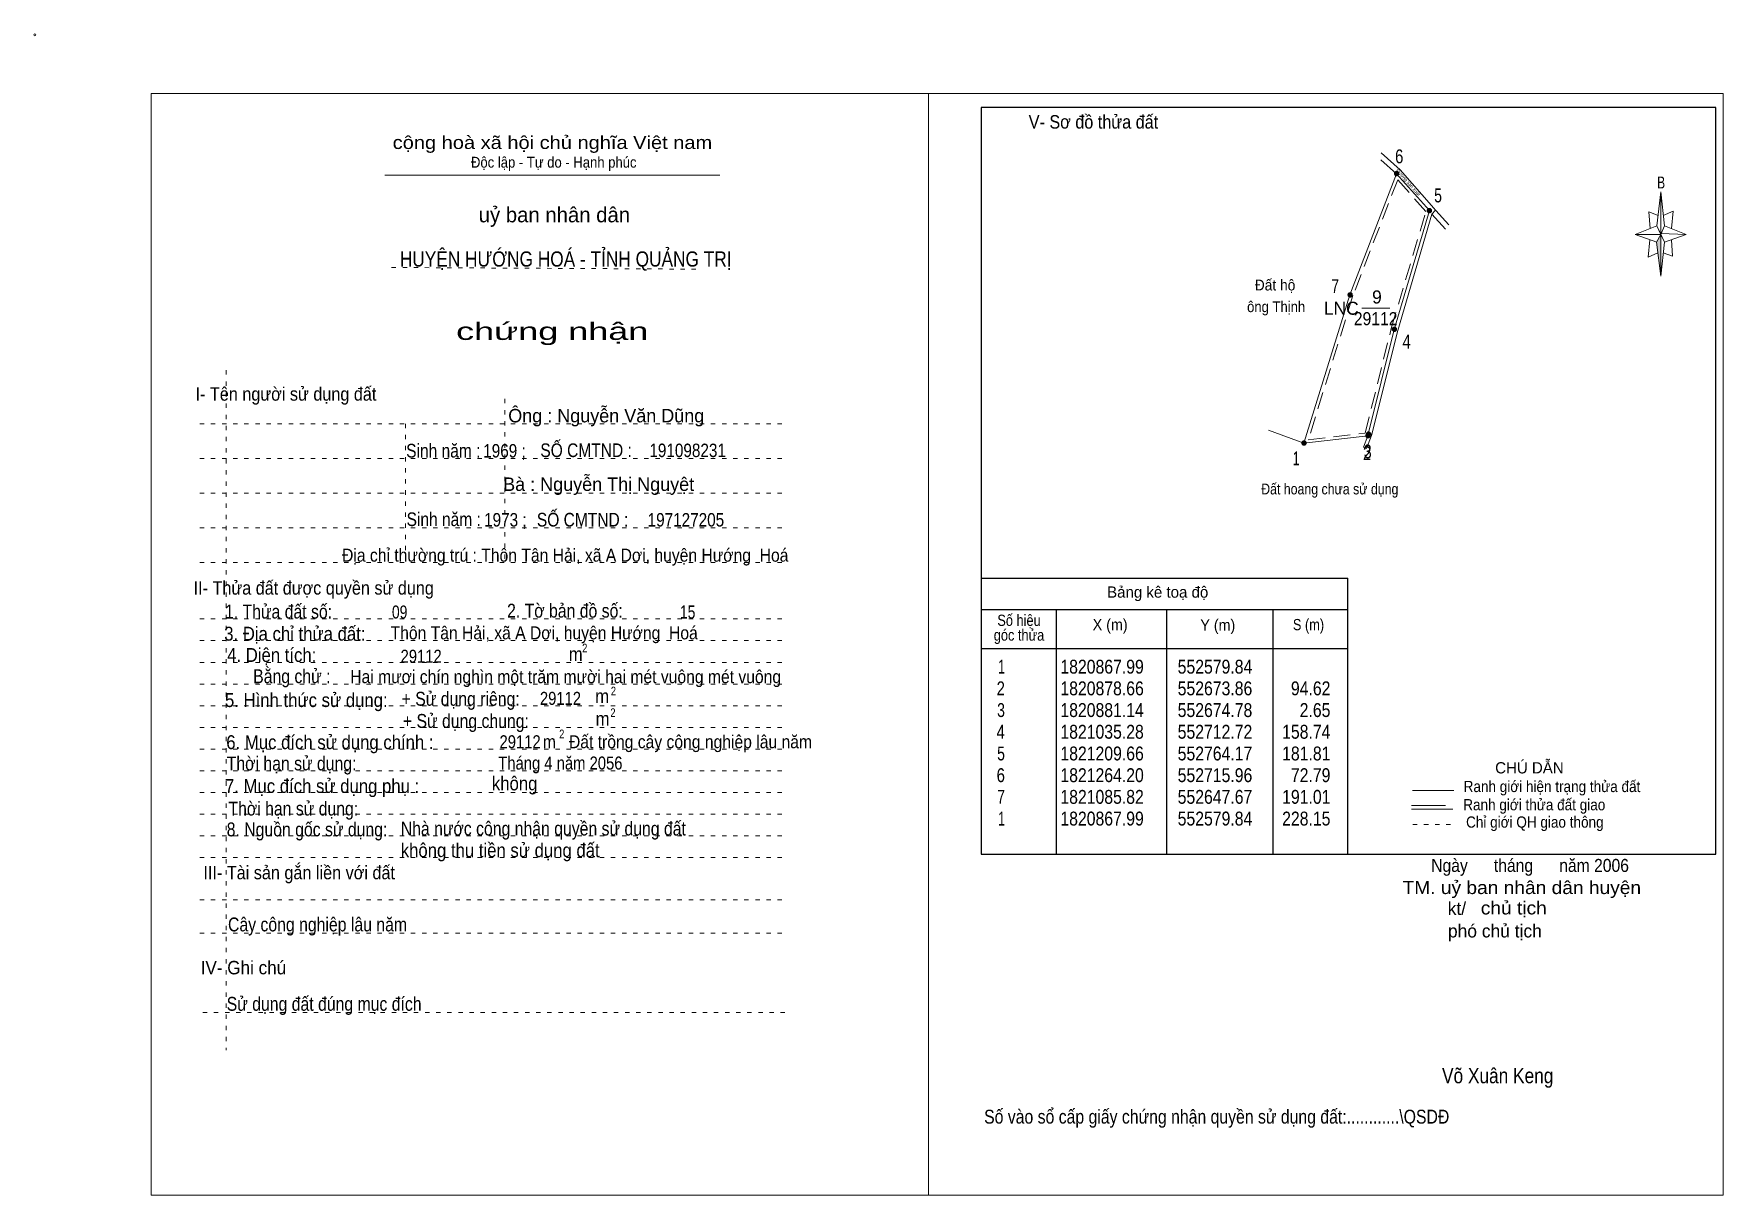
# Model space of a CAD drawing. Header units: centimetres. Extents: x -1.6 to 37.4, y -1.3 to 25.5.
import ezdxf
from ezdxf.enums import TextEntityAlignment as Align

# ---------------------------------------------------------------- set-up
doc = ezdxf.new("R2010")
doc.units = ezdxf.units.CM
doc.header["$LTSCALE"] = 0.13
for name, pattern in [('DOTTED', [1.5, 0.3, -1.2]), ('LONG_DASHED', [7.5, 6, -1.5]), ('MEDIUM_DASHED', [4.5, 3, -1.5])]:
    doc.linetypes.add(name, pattern=pattern)
for name, color, linetype, lineweight in [('1', 7, 'DOTTED', 13), ('10', 7, 'Continuous', 13), ('2', 7, 'Continuous', 25), ('3', 7, 'Continuous', 13), ('30', 7, 'Continuous', 13), ('32', 7, 'LONG_DASHED', 13), ('35', 7, 'Continuous', 13)]:
    doc.layers.add(name, color=color, linetype=linetype, lineweight=lineweight)

msp = doc.modelspace()

# ---------------------------------------------------------------- hatches: boundary and pattern name
at = {"layer": '30'}
msp.add_hatch(color=256, dxfattribs=at).paths.add_polyline_path([(35.91, 20.87), (35.91, 19.91), (35.81, 20.69)])
at = {"layer": '32'}
for points in [[(29.8748, 22.2742, 1), (29.7748, 22.2742, 1)], [(30.6305, 21.4193, 1), (30.5305, 21.4193, 1)], [(28.8044, 19.4781, 1), (28.7044, 19.4781, 1)], [(29.824, 18.6859, 1), (29.724, 18.6859, 1)], [(27.7412, 16.0637, 1), (27.6412, 16.0637, 1)], [(29.2149, 16.231, 1), (29.1149, 16.231, 1)], [(29.2293, 16.2699, 1), (29.1293, 16.2699, 1)]]:
    msp.add_hatch(color=256, dxfattribs=at).paths.add_polyline_path(points)

# ---------------------------------------------------------------- linework, layer by layer
at = {"layer": '1', "linetype": 'Continuous'}
for p, q in [((6.51, 22.24), (14.23, 22.24)), ((29.06, 15.97), (29.13, 15.94))]:
    msp.add_line(p, q, dxfattribs=at)
at = {"layer": '1'}
for p, q in [((6.67, 20.11), (13.82, 20.07)), ((2.86, 17.74), (2.86, 2.07)), ((9.28, 17.08), (9.28, 13.31)), ((2.25, 16.51), (15.75, 16.51)), ((6.99, 16.51), (6.99, 13.31)), ((2.25, 15.71), (15.75, 15.71)), ((2.25, 14.91), (15.75, 14.91)), ((2.25, 14.11), (15.75, 14.11)), ((2.25, 13.31), (15.75, 13.31)), ((2.25, 12.01), (15.75, 12.01)), ((2.25, 11.51), (15.75, 11.51)), ((2.25, 11.01), (15.75, 11.01)), ((2.25, 10.51), (15.75, 10.51)), ((2.25, 10.01), (15.75, 10.01)), ((2.25, 9.51), (15.75, 9.51)), ((2.25, 9.01), (15.75, 9.01)), ((2.25, 8.51), (15.75, 8.51)), ((2.25, 8.01), (15.75, 8.01)), ((2.25, 7.51), (15.75, 7.51)), ((2.25, 7.01), (15.75, 7.01)), ((2.25, 6.51), (15.75, 6.51)), ((2.25, 5.54), (15.75, 5.54)), ((2.25, 4.77), (15.75, 4.77)), ((2.32, 2.94), (15.82, 2.94))]:
    msp.add_line(p, q, dxfattribs=at)
at = {"layer": '10'}
for p, q in [((29.82, 22.27), (29.46, 22.59)), ((30.72, 21.43), (30.68, 21.48)), ((30.73, 21.42), (30.72, 21.43)), ((30.73, 21.42), (31.03, 21.09)), ((30.64, 21.34), (30.95, 20.99)), ((29.02, 19.17), (29.67, 19.17)), ((26.87, 16.36), (27.69, 16.06)), ((29.16, 16.23), (29.06, 15.97))]:
    msp.add_line(p, q, dxfattribs=at)
at = {"layer": '10', "linetype": 'MEDIUM_DASHED'}
for p, q in [((29.1, 16.29), (29.7, 18.7)), ((27.79, 16.14), (29.1, 16.29))]:
    msp.add_line(p, q, dxfattribs=at)
at = {"layer": '10'}
for points in [[(29.47, 22.75), (29.91, 22.36), (30.68, 21.48)], [(29.82, 22.27), (28.75, 19.48), (27.69, 16.06), (29.16, 16.23)], [(29.77, 18.68), (30.58, 21.42), (29.82, 22.27)], [(29.13, 15.94), (29.25, 16.24), (29.85, 18.66), (30.64, 21.34), (30.72, 21.43)], [(29.16, 16.23), (29.17, 16.27), (29.77, 18.68)]]:
    msp.add_lwpolyline(points, dxfattribs=at)
at = {"layer": '10', "linetype": 'MEDIUM_DASHED'}
msp.add_lwpolyline([(29.7, 18.7), (30.5, 21.4), (29.85, 22.13), (28.82, 19.46), (27.79, 16.14)], dxfattribs=at)
at = {"layer": '10'}
msp.add_circle((-1.55, 25.47), 0.025, dxfattribs=at)
at = {"layer": '2'}
for p, q in [((20.25, 12.95), (28.7, 12.95)), ((28.7, 6.59), (28.7, 12.95)), ((20.25, 12.23), (28.7, 12.23)), ((21.99, 6.59), (21.99, 12.23)), ((24.53, 10.89), (24.53, 12.23)), ((26.97, 12.23), (26.97, 6.59)), ((20.25, 11.33), (28.7, 11.33))]:
    msp.add_line(p, q, dxfattribs=at)
msp.add_lwpolyline([(37.18, 23.8), (20.25, 23.8), (20.25, 6.59), (37.18, 6.59)], close=True, dxfattribs=at)
msp.add_lwpolyline([(24.53, 6.59), (24.53, 10.39), (24.53, 10.89)], dxfattribs=at)
at = {"layer": '3'}
msp.add_line((19.04, 24.12), (19.04, -1.27), dxfattribs=at)
for points in [[(19.04, 24.12), (1.13, 24.12), (1.13, -1.27), (19.04, -1.27)], [(19.04, -1.27), (37.35, -1.27), (37.35, 24.12), (19.04, 24.12)]]:
    msp.add_lwpolyline(points, dxfattribs=at)
at = {"layer": '30'}
for p, q in [((35.82, 21.07), (35.91, 21.85)), ((36, 21.07), (36.5, 20.87)), ((35.82, 20.69), (35.32, 20.87)), ((36, 20.69), (35.91, 19.91)), ((36.16, 20.75), (36.18, 20.37)), ((36.18, 20.37), (35.97, 20.45))]:
    msp.add_line(p, q, dxfattribs=at)
for points in [[(35.91, 21.85), (36, 21.07), (35.91, 20.87)], [(35.91, 20.87), (35.32, 20.87), (35.82, 21.07), (36, 20.69), (36.5, 20.87), (35.91, 20.89)], [(35.91, 20.87), (35.91, 19.91), (35.81, 20.69)]]:
    msp.add_lwpolyline(points, close=True, dxfattribs=at)
for points in [[(35.97, 21.31), (36.2, 21.41), (36.16, 21.01)], [(35.91, 20.87), (35.82, 21.07), (35.32, 20.87)], [(35.85, 21.31), (35.64, 21.39), (35.67, 21.01)], [(35.66, 20.75), (35.62, 20.35), (35.84, 20.45)], [(35.91, 20.87), (36, 20.69), (36.5, 20.87)]]:
    msp.add_lwpolyline(points, dxfattribs=at)
at = {"layer": '32'}
for centre in [(29.8248, 22.2742), (30.5805, 21.4193), (28.7544, 19.4781), (29.774, 18.6859), (27.6912, 16.0637), (29.1649, 16.231), (29.1793, 16.2699)]:
    msp.add_circle(centre, 0.05, dxfattribs=at)
at = {"layer": '35'}
for p, q in [((30.19, 8.06), (31.14, 8.06)), ((30.17, 7.63), (31.12, 7.63))]:
    msp.add_line(p, q, dxfattribs=at)
at = {"layer": '35', "linetype": 'LONG_DASHED'}
msp.add_line((30.17, 7.71), (31.12, 7.71), dxfattribs=at)
at = {"layer": '35', "linetype": 'DOTTED'}
msp.add_line((30.2, 7.27), (31.19, 7.27), dxfattribs=at)

# ---------------------------------------------------------------- texts
at = {"layer": '1'}
for s, height, width, p in [('V- Sơ đồ thửa đất', 0.31, 0.9, (22.84, 23.31)), ('cộng hoà xã hội chủ nghĩa Việt nam', 0.3, 1.15, (10.375, 22.84)), ('Độc lập - Tự do - Hạnh phúc', 0.25, 0.9, (10.405, 22.41)), ('chứng nhận', 0.4, 1.55, (10.37, 18.44)), ('I- Tên người sử dụng đất', 0.31, 0.9, (4.235, 17.04)), ('II- Thửa đất được quyền sử dụng', 0.31, 0.9, (4.875, 12.57)), ('III- Tài sản gắn liền với đất', 0.31, 0.9, (4.54, 6.01)), ('IV- Ghi chú', 0.31, 0.95, (3.255, 3.82))]:
    msp.add_text(s, height=height, dxfattribs=dict(at, width=width)).set_placement(p, align=Align.CENTER)
msp.add_text('Đương sản xuất', height=0.07836, rotation=311.475, dxfattribs=at).set_placement((30.0634, 22.0459), align=Align.CENTER)
msp.add_text('uỷ ban nhân dân', height=0.35, dxfattribs=at).set_placement((10.42, 21.15), align=Align.CENTER)
at = {"layer": '10'}
for s, height, width, p in [('  Đất hộ', 0.25, 0.95, (26.38, 19.58)), ('ông Thịnh', 0.25, 0.9, (26.38, 19.08)), ('29112', 0.3, 0.9, (28.84, 18.78))]:
    msp.add_text(s, height=height, dxfattribs=dict(at, width=width)).set_placement(p)
msp.add_text('9', height=0.3, dxfattribs=at).set_placement((29.26, 19.28))
msp.add_text('LNC', height=0.3, dxfattribs=at).set_placement((28.95, 19.02), align=Align.RIGHT)
for s, height, p in [('Ông : Nguyễn Văn Dũng', 0.31, (11.615, 16.54)), ('Bà : Nguyễn Thị Nguyệt', 0.31, (11.44, 14.96)), ('kt/ ', 0.3, (31.27, 5.19)), ('phó chủ tịch ', 0.3, (32.145, 4.67))]:
    msp.add_text(s, height=height, dxfattribs=at).set_placement(p, align=Align.CENTER)
for s, height, width, p in [('Sinh năm :', 0.3149, 0.85, (7.86, 15.73)), ('1969 ;', 0.31, 0.85, (9.27, 15.73)), ('SỐ CMTND :', 0.3149, 0.85, (11.15, 15.74)), ('191098231', 0.31, 0.85, (13.49, 15.74)), ('Đất hoang chưa sử dụng ', 0.25, 0.85, (28.325, 14.88)), ('Sinh năm :', 0.3149, 0.85, (7.87, 14.15)), ('1973 ;', 0.31, 0.85, (9.29, 14.14)), ('SỐ CMTND :', 0.3149, 0.85, (11.07, 14.14)), ('197127205', 0.31, 0.85, (13.45, 14.14)), ('Địa chỉ thường trú : Thôn Tân Hải, xã A Dơi, huyện Hướng  Hoá ', 0.3, 0.9, (10.72, 13.33)), ('09', 0.3, 0.8, (6.855, 12.02)), ('15', 0.3, 0.8, (13.49, 12.02)), ('Thôn Tân Hải, xã A Dơi, huyện Hướng  Hoá ', 0.3, 0.9, (10.235, 11.54)), ('29112', 0.3, 0.85, (7.35, 11)), ('Hai mươi chín nghìn một trăm mười hai mét vuông mét vuông ', 0.3, 0.9, (10.73, 10.53)), ('29112', 0.3, 0.85, (10.56, 10.03)), ('m   Đất trồng cây công nghiệp lâu năm ', 0.3, 0.9, (13.305, 9.03)), ('29112', 0.3, 0.85, (9.63, 9.03)), ('Tháng 4 năm 2056 ', 0.3, 0.85, (10.605, 8.54)), ('Ngày      tháng      năm 2006', 0.3, 0.9, (32.9, 6.18)), ('TM. uỷ ban nhân dân huyện', 0.3, 1.1, (32.71, 5.67)), ('chủ tịch', 0.3, 1.1, (32.525, 5.2)), ('Võ Xuân Keng ', 0.35, 0.85, (32.21, 1.31))]:
    msp.add_text(s, height=height, dxfattribs=dict(at, width=width)).set_placement(p, align=Align.CENTER)
at = {"layer": '2'}
for s, height, width, p in [('HUYỆN HƯỚNG HOÁ - TỈNH QUẢNG TRỊ', 0.35, 0.85, (10.68, 20.13)), ('Số hiệu', 0.2591, 0.85, (21.125, 11.85)), ('3. Địa chỉ thửa đất:', 0.32, 0.9, (4.44, 11.51)), ('góc thửa', 0.2591, 0.85, (21.125, 11.51)), ('X (m)', 0.2591, 0.95, (23.225, 11.75)), ('Y (m)', 0.2591, 0.95, (25.705, 11.74)), ('S (m)', 0.2591, 0.85, (27.795, 11.75)), ('Số vào sổ cấp giấy chứng nhận quyền sử dụng đất:............\\QSDĐ', 0.32, 0.85, (25.68, 0.38))]:
    msp.add_text(s, height=height, dxfattribs=dict(at, width=width)).set_placement(p, align=Align.CENTER)
msp.add_text('Bảng kê toạ độ', height=0.2591, dxfattribs=at).set_placement((24.32, 12.5), align=Align.CENTER)
for s, height, width, p in [('1. Thửa đất số:', 0.32, 0.85, (2.83, 12.02)), ('2. Tờ bản đồ số:', 0.32, 0.85, (9.33, 12.04)), ('4. Diện tích:', 0.32, 0.9, (2.88, 11.02)), ('m', 0.32, 0.9, (10.75, 11.04)), ('2', 0.2, 0.8, (11.06, 11.24)), ('Bằng chử :', 0.32, 0.85, (3.48, 10.53)), ('5. Hình thức sử dụng:', 0.32, 0.9, (2.83, 9.98)), ('+ Sử dụng riêng:', 0.32, 0.85, (6.9, 10.01)), ('m', 0.32, 0.9, (11.36, 10.07)), ('2', 0.2, 0.8, (11.72, 10.25)), ('+ Sử dụng chung:', 0.32, 0.85, (6.93, 9.5)), ('m', 0.32, 0.9, (11.37, 9.55)), ('2', 0.2, 0.8, (11.71, 9.75)), ('6. Mục đích sử dụng chính : ', 0.32, 0.9, (2.86, 9.01)), ('2', 0.2, 0.8, (10.53, 9.26)), ('Thời hạn sử dụng: ', 0.32, 0.85, (2.87, 8.52)), ('7. Mục đích sử dụng phụ : ', 0.32, 0.9, (2.83, 8)), ('không', 0.32, 0.9, (8.98, 8.06)), ('Thời hạn sử dụng: ', 0.32, 0.85, (2.91, 7.48)), ('8. Nguồn gốc sử dụng: ', 0.32, 0.85, (2.87, 7)), ('Nhà nước công nhận quyền sử dụng đất  ', 0.32, 0.85, (6.88, 7.02)), ('không thu tiền sử dụng đất', 0.32, 0.9, (6.88, 6.52)), ('Cây công nghiệp lâu năm', 0.32, 0.85, (2.9, 4.81)), ('Sử dụng đất đúng mục đích', 0.32, 0.85, (2.87, 2.98))]:
    msp.add_text(s, height=height, dxfattribs=dict(at, width=width)).set_placement(p)
at = {"layer": '30', "width": 0.75}
msp.add_text('B', height=0.2756, dxfattribs=at).set_placement((35.92, 21.93), align=Align.CENTER)
at = {"layer": '30'}
for s, width, p in [('1', 0.65, (20.8, 10.75)), ('1820867.99', 0.85, (24, 10.75)), ('552579.84', 0.85, (26.5, 10.75)), ('552579.84', 0.85, (26.5, 10.75)), ('2', 0.8, (20.8, 10.25)), ('1820878.66', 0.85, (24, 10.25)), ('552673.86', 0.85, (26.5, 10.25)), ('94.62', 0.85, (28.3, 10.25)), ('3', 0.75, (20.8, 9.75)), ('1820881.14', 0.85, (24, 9.75)), ('552674.78', 0.85, (26.5, 9.75)), ('2.65', 0.85, (28.3, 9.75)), ('4', 0.8, (20.8, 9.25)), ('1821035.28', 0.85, (24, 9.25)), ('552712.72', 0.85, (26.5, 9.25)), ('158.74', 0.85, (28.3, 9.25)), ('5', 0.75, (20.8, 8.75)), ('1821209.66', 0.85, (24, 8.75)), ('552764.17', 0.85, (26.5, 8.75)), ('181.81', 0.85, (28.3, 8.75)), ('6', 0.8, (20.8, 8.25)), ('1821264.20', 0.85, (24, 8.25)), ('552715.96', 0.85, (26.5, 8.25)), ('72.79', 0.85, (28.3, 8.25)), ('7', 0.75, (20.8, 7.75)), ('1821085.82', 0.85, (24, 7.75)), ('552647.67', 0.85, (26.5, 7.75)), ('191.01', 0.85, (28.3, 7.75)), ('1', 0.65, (20.8, 7.25)), ('1820867.99', 0.85, (24, 7.25)), ('552579.84', 0.85, (26.5, 7.25)), ('228.15', 0.85, (28.3, 7.25))]:
    msp.add_text(s, height=0.32, dxfattribs=dict(at, width=width)).set_placement(p, align=Align.RIGHT)
at = {"layer": '32'}
for s, width, p in [('6', 0.8, (29.885, 22.51)), ('5', 0.75, (30.78, 21.61)), ('7', 0.75, (28.41, 19.52)), ('4', 0.8, (30.055, 18.24)), ('2', 0.8, (29.145, 15.67)), ('3', 0.75, (29.16, 15.71)), ('1', 0.65, (27.51, 15.55))]:
    msp.add_text(s, height=0.32, dxfattribs=dict(at, width=width)).set_placement(p, align=Align.CENTER)
at = {"layer": '35'}
msp.add_text('CHÚ DẪN', height=0.2591, dxfattribs=at).set_placement((32.885, 8.45), align=Align.CENTER)
at = {"layer": '35', "width": 0.9}
for s, p in [('Ranh giới hiện trạng thửa đất', (33.405, 8.02)), ('Ranh giới thửa đất giao ', (33.04, 7.6)), ('Chỉ giới QH giao thông', (33.01, 7.2))]:
    msp.add_text(s, height=0.2591, dxfattribs=at).set_placement(p, align=Align.CENTER)

doc.saveas('drawing.dxf')
